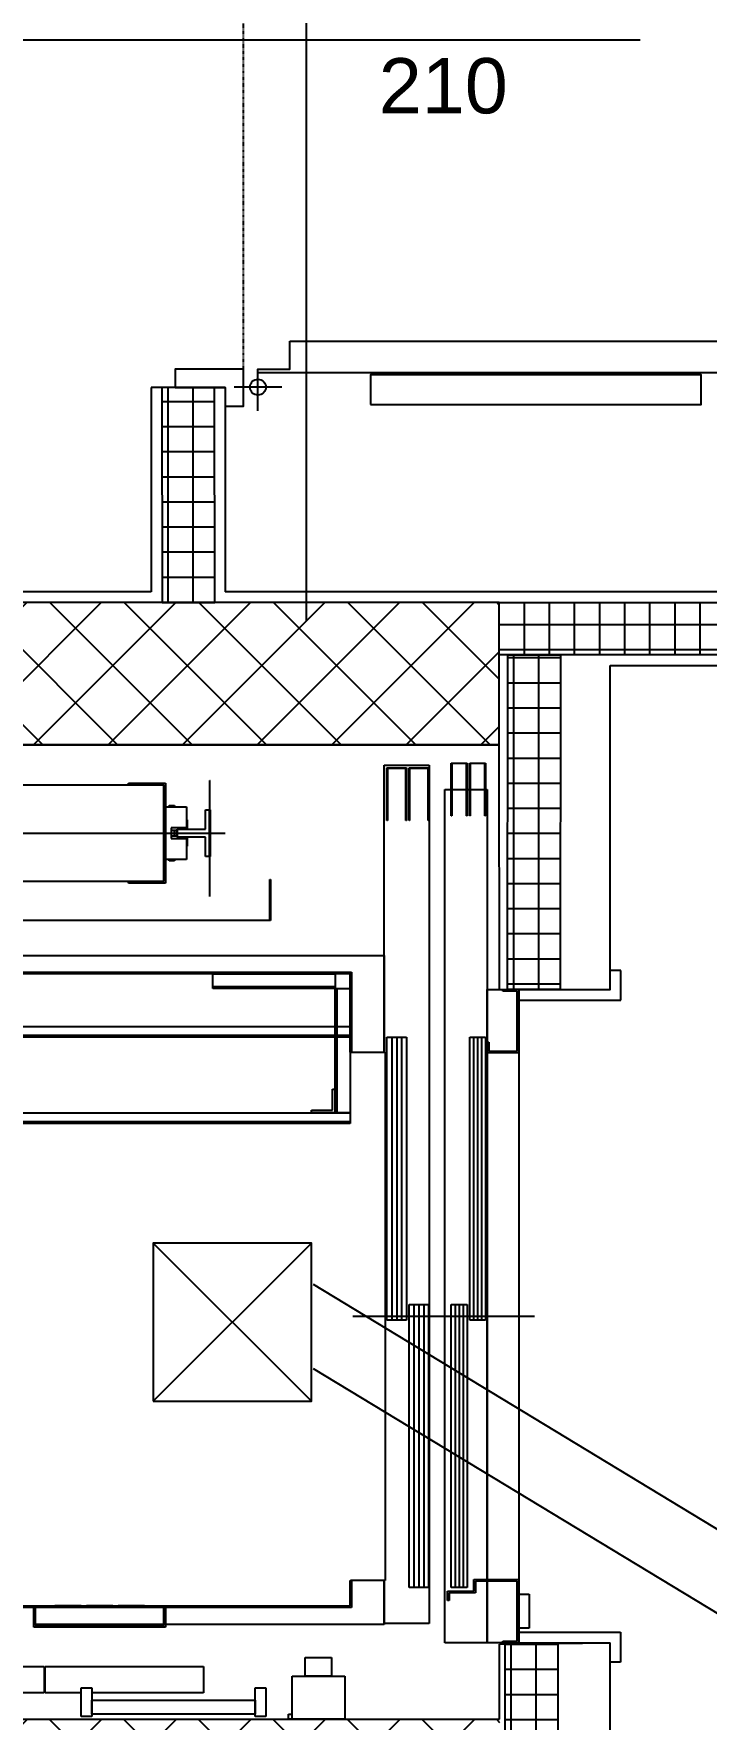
# Model space of a CAD drawing. Header units: millimetres. Extents: x -3782782348 to 131293, y -36553 to 57271.
# Drawn here: x 93241.2 to 93368.8, y 38637 to 38957 of the extents above; entities that cross this region are included whole.
import ezdxf

# ---------------------------------------------------------------- set-up
doc = ezdxf.new("R2010")
doc.units = ezdxf.units.MM
doc.header["$LTSCALE"] = 0.01
doc.linetypes.add('CONTINOUS', pattern=[0])
doc.linetypes.add('HIDDEN2', pattern=[4.7625, 3.175, -1.5875])
for name, color, linetype in [('X_Ascensori', 8, 'Continuous'), ('X_MURI', 8, 'Continuous'), ('X_quote serramenti interni', 251, 'CONTINOUS')]:
    doc.layers.add(name, color=color, linetype=linetype)
doc.styles.add('nomi', font='arial.ttf')
pattern_1 = [(45, (139069.621, 4436.309), (-7.0710678, 7.0710678), []), (135, (139069.621, 4436.309), (-7.0710678, -7.0710678), [])]

# ---------------------------------------------------------------- blocks, each defined once
blk = doc.blocks.new('porta 120 metallica')
blk.add_line((66, 71.65), (66, -78.72))
at = {"linetype": 'ByBlock'}
for p, q in [((0.09, -10.75), (0.09, -1.73)), ((-4.42, -6.24), (3.42, -6.24))]:
    blk.add_line(p, q, dxfattribs=at)
at = {"color": 5, "linetype": 'HIDDEN2'}
blk.add_line((3.5, -3.53), (123.5, -3.53), dxfattribs=at)
at = {"linetype": 'ByBlock'}
for points in [[(-3.5, 0), (-3.5, -3.53), (3.5, -3.53), (3.5, 9.47), (0, 9.47), (0, 0)], [(123.5, -3.53), (123.5, 9.47), (127, 9.47), (127, 0), (130.5, 0), (130.5, -3.53)], [(8.79, -12.27), (8.79, -131.24), (3.49, -131.24), (3.49, -131.24), (2.79, -131.24), (2.79, -6.24), (3.49, -6.24), (3.49, -12.27)]]:
    blk.add_lwpolyline(points, close=True, dxfattribs=at)
for points in [[(2.8, -121.42), (-3.26, -121.42), (-3.26, -105.12), (2.79, -105.12)], [(8.79, -121.42), (14.85, -121.42), (14.85, -105.12), (8.79, -105.12)]]:
    blk.add_lwpolyline(points, dxfattribs=at)
blk.add_circle((0.09, -6.24), 1.51, dxfattribs=at)
at = {"color": 5, "linetype": 'HIDDEN2'}
blk.add_arc((0.02, -7.99), 123.56, 274.0732, 2.0664, dxfattribs=at)
blk = doc.blocks.new('A$C63B8221F')
at = {"layer": 'X_Ascensori'}
for p, q in [((42597.5, 21765.33, 0), (42597.5, 21775.33, 0)), ((42597.5, 21775.33, 0), (42600.5, 21775.33, 0)), ((42597.6, 21775.23, 0), (42597.6, 21765.33, 0)), ((42600.4, 21775.23, 0), (42597.6, 21775.23, 0)), ((42600.4, 21765.33, 0), (42600.4, 21775.23, 0)), ((42600.5, 21775.33, 0), (42600.5, 21765.33, 0)), ((42601, 21765.33, 0), (42601, 21775.33, 0)), ((42601, 21775.33, 0), (42604, 21775.33, 0)), ((42601.1, 21775.23, 0), (42601.1, 21765.33, 0)), ((42603.9, 21775.23, 0), (42601.1, 21775.23, 0)), ((42603.9, 21765.33, 0), (42603.9, 21775.23, 0)), ((42604, 21775.33, 0), (42604, 21765.33, 0)), ((42551.7, 21766.48, 0), (42551.7, 21772.03, 0)), ((42551.7, 21772.03, 0), (42551.75, 21772.03, 0)), ((42584.8, 21720.48, 0), (42584.8, 21774.93, 0)), ((42584.8, 21774.93, 0), (42593.3, 21774.93, 0)), ((42585.3, 21764.43, 0), (42585.3, 21774.43, 0)), ((42585.3, 21774.43, 0), (42589, 21774.43, 0)), ((42585.4, 21774.33, 0), (42585.4, 21764.43, 0)), ((42588.9, 21774.33, 0), (42585.4, 21774.33, 0)), ((42588.9, 21764.43, 0), (42588.9, 21774.33, 0)), ((42589, 21774.43, 0), (42589, 21764.43, 0)), ((42589.5, 21764.43, 0), (42589.5, 21774.43, 0)), ((42589.5, 21774.43, 0), (42593.2, 21774.43, 0)), ((42589.6, 21774.33, 0), (42589.6, 21764.43, 0)), ((42593.1, 21774.33, 0), (42589.6, 21774.33, 0)), ((42593.1, 21764.43, 0), (42593.1, 21774.33, 0)), ((42593.2, 21774.43, 0), (42593.2, 21764.43, 0)), ((42593.3, 21774.93, 0), (42593.3, 21611.98, 0)), ((42498.9, 21771.23, 0), (42543, 21771.23, 0)), ((42536.3, 21771.53, 0), (42543.3, 21771.53, 0)), ((42536.3, 21771.23, 0), (42536.3, 21771.53, 0)), ((42543, 21771.23, 0), (42536.3, 21771.23, 0)), ((42543, 21752.83, 0), (42543, 21771.23, 0)), ((42543, 21771.23, 0), (42543, 21752.83, 0)), ((42543.3, 21771.53, 0), (42543.3, 21752.53, 0)), ((42596.3, 21608.33, 0), (42596.3, 21770.33, 0)), ((42596.3, 21770.33, 0), (42604.3, 21770.33, 0)), ((42604.3, 21770.33, 0), (42604.3, 21620.33, 0)), ((42543.35, 21767.03, 0), (42547.25, 21767.03, 0)), ((42543.35, 21757.03, 0), (42543.35, 21767.03, 0)), ((42544, 21767.28, 0), (42545, 21767.28, 0)), ((42544, 21767.03, 0), (42544, 21767.28, 0)), ((42545, 21767.28, 0), (42545, 21767.03, 0)), ((42547.25, 21767.03, 0), (42547.25, 21763.03, 0)), ((42550.91, 21762.82, 0), (42550.91, 21766.48, 0)), ((42550.91, 21766.48, 0), (42551.7, 21766.48, 0)), ((42551.65, 21757.58, 0), (42551.65, 21766.48, 0)), ((42551.65, 21766.48, 0), (42551.75, 21766.48, 0)), ((42551.7, 21766.48, 0), (42551.7, 21757.58, 0)), ((42551.75, 21766.48, 0), (42551.75, 21757.58, 0)), ((42547.25, 21763.03, 0), (42544.35, 21763.03, 0)), ((42544.35, 21763.03, 0), (42544.35, 21761.03, 0)), ((42545.5, 21762.53, 0), (42544.4, 21762.53, 0)), ((42544.4, 21762.53, 0), (42544.4, 21761.53, 0)), ((42545, 21761.53, 0), (42545, 21762.53, 0)), ((42545, 21762.53, 0), (42545, 21761.53, 0)), ((42545.5, 21761.24, 0), (42545.5, 21762.82, 0)), ((42545.5, 21762.82, 0), (42550.91, 21762.82, 0)), ((42545.5, 21762.53, 0), (42545.5, 21761.53, 0)), ((42546.4, 21763.03, 0), (42546.4, 21762.82, 0)), ((42547.4, 21762.83, 0), (42546.4, 21762.83, 0)), ((42547.25, 21764.53, 0), (42547.4, 21764.53, 0)), ((42547.4, 21764.53, 0), (42547.4, 21762.83, 0)), ((42585.4, 21764.43, 0), (42585.3, 21764.43, 0)), ((42589, 21764.43, 0), (42588.9, 21764.43, 0)), ((42589.6, 21764.43, 0), (42589.5, 21764.43, 0)), ((42593.2, 21764.43, 0), (42593.1, 21764.43, 0)), ((42597.6, 21765.33, 0), (42597.5, 21765.33, 0)), ((42600.5, 21765.33, 0), (42600.4, 21765.33, 0)), ((42601.1, 21765.33, 0), (42601, 21765.33, 0)), ((42604, 21765.33, 0), (42603.9, 21765.33, 0)), ((42392, 21762.03, 0), (42554.6, 21762.03, 0)), ((42544.35, 21761.03, 0), (42547.25, 21761.03, 0)), ((42544.4, 21761.53, 0), (42545.5, 21761.53, 0)), ((42550.91, 21761.24, 0), (42545.5, 21761.24, 0)), ((42546.4, 21761.24, 0), (42546.4, 21761.03, 0)), ((42546.4, 21761.23, 0), (42547.4, 21761.23, 0)), ((42547.25, 21761.03, 0), (42547.25, 21757.03, 0)), ((42547.4, 21759.53, 0), (42547.25, 21759.53, 0)), ((42547.4, 21761.23, 0), (42547.4, 21759.53, 0)), ((42550.91, 21757.58, 0), (42550.91, 21761.24, 0)), ((42547.25, 21757.03, 0), (42543.35, 21757.03, 0)), ((42544, 21756.78, 0), (42544, 21757.03, 0)), ((42545, 21756.78, 0), (42544, 21756.78, 0)), ((42545, 21757.03, 0), (42545, 21756.78, 0)), ((42551.7, 21757.58, 0), (42550.91, 21757.58, 0)), ((42551.75, 21757.58, 0), (42551.65, 21757.58, 0)), ((42551.7, 21750.03, 0), (42551.7, 21757.58, 0)), ((42543, 21752.83, 0), (42498.9, 21752.83, 0)), ((42536.3, 21752.83, 0), (42543, 21752.83, 0)), ((42536.3, 21752.53, 0), (42536.3, 21752.83, 0)), ((42563.1, 21745.53, 0), (42563.1, 21753.23, 0)), ((42563.1, 21753.23, 0), (42563.2, 21753.23, 0)), ((42563.2, 21753.23, 0), (42563.2, 21745.43, 0)), ((42543.3, 21752.53, 0), (42536.3, 21752.53, 0)), ((42477.75, 21745.53, 0), (42563.1, 21745.53, 0)), ((42563.2, 21745.43, 0), (42477.75, 21745.43, 0)), ((42486.3, 21738.83, 0), (42584.8, 21738.83, 0)), ((42584.8, 21738.83, 0), (42584.8, 21720.48, 0)), ((42486.3, 21735.63, 0), (42578.6, 21735.63, 0)), ((42578.6, 21735.33, 0), (42486.3, 21735.33, 0)), ((42552.3, 21732.83, 0), (42552.3, 21735.33, 0)), ((42552.3, 21735.33, 0), (42575.5, 21735.33, 0)), ((42575.5, 21735.33, 0), (42575.5, 21732.83, 0)), ((42578.3, 21720.48, 0), (42578.3, 21735.33, 0)), ((42578.3, 21735.33, 0), (42578.6, 21735.33, 0)), ((42578.6, 21735.63, 0), (42578.6, 21735.33, 0)), ((42578.6, 21735.33, 0), (42578.6, 21720.48, 0)), ((42627.66, 21732.32, 0), (42627.67, 21735.99, 0)), ((42629.67, 21735.99, 0), (42627.67, 21735.99, 0)), ((42629.66, 21730.32, 0), (42629.67, 21735.99, 0)), ((42552.3, 21732.53, 0), (42552.3, 21732.83, 0)), ((42552.3, 21732.83, 0), (42575.5, 21732.83, 0)), ((42575.5, 21732.83, 0), (42552.3, 21732.83, 0)), ((42575.5, 21732.53, 0), (42552.3, 21732.53, 0)), ((42575.5, 21732.83, 0), (42575.5, 21732.53, 0)), ((42575.5, 21708.93, 0), (42575.5, 21732.53, 0)), ((42575.5, 21732.53, 0), (42575.8, 21732.53, 0)), ((42575.8, 21732.53, 0), (42575.8, 21708.93, 0)), ((42575.8, 21708.93, 0), (42575.8, 21732.53, 0)), ((42575.8, 21732.53, 0), (42578.3, 21732.53, 0)), ((42578.3, 21732.53, 0), (42578.3, 21708.93, 0)), ((42604.3, 21732.33, 0), (42607.3, 21732.33, 0)), ((42604.3, 21722.33, 0), (42604.3, 21732.33, 0)), ((42607.3, 21732.03, 0), (42607.3, 21732.33, 0)), ((42607.3, 21732.33, 0), (42610.3, 21732.33, 0)), ((42610, 21732.03, 0), (42607.3, 21732.03, 0)), ((42610, 21720.63, 0), (42610, 21732.03, 0)), ((42610.3, 21732.33, 0), (42627.66, 21732.31, 0)), ((42610.3, 21732.33, 0), (42610.3, 21720.33, 0)), ((42610.3, 21730.33, 0), (42629.66, 21730.31, 0)), ((42348.3, 21725.33, 0), (42578.3, 21725.33, 0)), ((42348.3, 21725.33, 0), (42578.3, 21725.33, 0)), ((42578.3, 21725.33, 0), (42578.3, 21723.33, 0)), ((42578.3, 21725.33, 0), (42578.3, 21723.63, 0)), ((42578.3, 21723.63, 0), (42348.3, 21723.63, 0)), ((42578.3, 21723.33, 0), (42348.3, 21723.33, 0)), ((42575.5, 21723.33, 0), (42575.7, 21723.33, 0)), ((42575.5, 21709.33, 0), (42575.5, 21723.33, 0)), ((42575.7, 21723.33, 0), (42575.7, 21709.33, 0)), ((42585.3, 21669.58, 0), (42585.3, 21723.32, 0)), ((42585.3, 21723.32, 0), (42589, 21723.32, 0)), ((42586.23, 21723.33, 0), (42586.23, 21669.58, 0)), ((42587.15, 21723.33, 0), (42587.15, 21669.58, 0)), ((42588.08, 21723.33, 0), (42588.08, 21669.58, 0)), ((42589, 21723.32, 0), (42589, 21669.58, 0)), ((42601, 21669.58, 0), (42601, 21723.32, 0)), ((42601, 21723.32, 0), (42604, 21723.32, 0)), ((42601.75, 21723.33, 0), (42601.75, 21669.58, 0)), ((42602.5, 21723.33, 0), (42602.5, 21669.58, 0)), ((42603.25, 21723.33, 0), (42603.25, 21669.58, 0)), ((42604, 21723.32, 0), (42604, 21669.58, 0)), ((42604.3, 21720.33, 0), (42604.3, 21722.33, 0)), ((42604.3, 21722.33, 0), (42604.6, 21722.33, 0)), ((42604.6, 21722.33, 0), (42604.6, 21720.63, 0)), ((42604.6, 21720.63, 0), (42610, 21720.63, 0)), ((42578.6, 21720.48, 0), (42578.3, 21720.48, 0)), ((42578.45, 21720.48, 0), (42584.95, 21720.48, 0)), ((42584.95, 21720.48, 0), (42584.95, 21620.18, 0)), ((42610.3, 21720.33, 0), (42604.3, 21720.33, 0)), ((42604.3, 21620.33, 0), (42604.3, 21720.33, 0)), ((42610.3, 21720.33, 0), (42610.3, 21620.33, 0)), ((42575, 21709.43, 0), (42575, 21713.43, 0)), ((42575, 21713.43, 0), (42575.5, 21713.43, 0)), ((42575.5, 21713.43, 0), (42575.5, 21708.93, 0)), ((42348.3, 21708.93, 0), (42578.3, 21708.93, 0)), ((42348.3, 21708.93, 0), (42578.3, 21708.93, 0)), ((42571, 21708.93, 0), (42571, 21709.43, 0)), ((42571, 21709.43, 0), (42575, 21709.43, 0)), ((42575.5, 21708.93, 0), (42571, 21708.93, 0)), ((42575.7, 21709.33, 0), (42575.5, 21709.33, 0)), ((42575.8, 21708.93, 0), (42575.5, 21708.93, 0)), ((42578.3, 21708.93, 0), (42575.8, 21708.93, 0)), ((42578.3, 21708.93, 0), (42578.3, 21706.93, 0)), ((42578.3, 21708.93, 0), (42578.3, 21707.23, 0)), ((42578.3, 21707.23, 0), (42348.3, 21707.23, 0)), ((42578.3, 21706.93, 0), (42348.3, 21706.93, 0)), ((42578.8, 21670.33, 0), (42613.3, 21670.33, 0)), ((42589, 21669.58, 0), (42585.3, 21669.58, 0)), ((42589.5, 21618.83, 0), (42589.5, 21672.57, 0)), ((42589.5, 21672.57, 0), (42593.2, 21672.57, 0)), ((42590.43, 21672.58, 0), (42590.43, 21618.83, 0)), ((42591.35, 21672.58, 0), (42591.35, 21618.83, 0)), ((42592.28, 21672.58, 0), (42592.28, 21618.83, 0)), ((42593.2, 21672.57, 0), (42593.2, 21618.83, 0)), ((42597.5, 21618.83, 0), (42597.5, 21672.57, 0)), ((42597.5, 21672.57, 0), (42600.5, 21672.57, 0)), ((42598.25, 21672.58, 0), (42598.25, 21618.83, 0)), ((42599, 21672.58, 0), (42599, 21618.83, 0)), ((42599.75, 21672.58, 0), (42599.75, 21618.83, 0)), ((42600.5, 21672.57, 0), (42600.5, 21618.83, 0)), ((42604, 21669.58, 0), (42601, 21669.58, 0)), ((42578.3, 21615.33, 0), (42578.3, 21620.18, 0)), ((42578.3, 21620.18, 0), (42578.6, 21620.18, 0)), ((42584.95, 21620.18, 0), (42578.45, 21620.18, 0)), ((42578.6, 21620.18, 0), (42578.6, 21615.03, 0)), ((42584.8, 21611.98, 0), (42584.8, 21620.18, 0)), ((42584.8, 21620.18, 0), (42584.8, 21611.83, 0)), ((42593.2, 21618.83, 0), (42589.5, 21618.83, 0)), ((42600.5, 21618.83, 0), (42597.5, 21618.83, 0)), ((42601.8, 21620.33, 0), (42610.3, 21620.33, 0)), ((42601.8, 21618.13, 0), (42601.8, 21620.33, 0)), ((42610, 21620.03, 0), (42602.1, 21620.03, 0)), ((42602.1, 21620.03, 0), (42602.1, 21617.83, 0)), ((42604.3, 21620.03, 0), (42604.3, 21608.33, 0)), ((42604.3, 21608.33, 0), (42604.3, 21620.03, 0)), ((42610, 21608.63, 0), (42610, 21620.03, 0)), ((42610.3, 21620.33, 0), (42610.3, 21608.33, 0)), ((42486.3, 21615.33, 0), (42578.3, 21615.33, 0)), ((42578.6, 21615.03, 0), (42486.3, 21615.03, 0)), ((42518.3, 21613.33, 0), (42518.3, 21615.03, 0)), ((42518.6, 21615.03, 0), (42518.6, 21613.33, 0)), ((42522.3, 21615.33, 0), (42522.3, 21615.35, 0)), ((42522.3, 21615.35, 0), (42527.3, 21615.35, 0)), ((42527.3, 21615.33, 0), (42522.3, 21615.33, 0)), ((42527.3, 21615.35, 0), (42527.3, 21615.33, 0)), ((42528.3, 21615.33, 0), (42528.3, 21615.35, 0)), ((42528.3, 21615.35, 0), (42533.3, 21615.35, 0)), ((42533.3, 21615.33, 0), (42528.3, 21615.33, 0)), ((42533.3, 21615.35, 0), (42533.3, 21615.33, 0)), ((42534.3, 21615.33, 0), (42534.3, 21615.35, 0)), ((42534.3, 21615.35, 0), (42539.3, 21615.35, 0)), ((42539.3, 21615.33, 0), (42534.3, 21615.33, 0)), ((42539.3, 21615.35, 0), (42539.3, 21615.33, 0)), ((42543, 21613.33, 0), (42543, 21615.03, 0)), ((42543.3, 21615.03, 0), (42543.3, 21613.33, 0)), ((42596.8, 21616.33, 0), (42596.8, 21618.13, 0)), ((42596.8, 21618.13, 0), (42601.8, 21618.13, 0)), ((42597.1, 21616.33, 0), (42596.8, 21616.33, 0)), ((42597.1, 21617.83, 0), (42597.1, 21616.33, 0)), ((42602.1, 21617.83, 0), (42597.1, 21617.83, 0)), ((42610.3, 21611.08, 0), (42610.3, 21617.58, 0)), ((42610.3, 21617.58, 0), (42612.3, 21617.58, 0)), ((42612.3, 21617.58, 0), (42612.3, 21611.08, 0)), ((42518.3, 21613.33, 0), (42518.6, 21613.33, 0)), ((42518.3, 21611.33, 0), (42518.3, 21613.33, 0)), ((42518.6, 21613.33, 0), (42518.3, 21613.33, 0)), ((42518.6, 21613.33, 0), (42518.6, 21611.63, 0)), ((42543, 21611.83, 0), (42518.6, 21611.83, 0)), ((42543, 21613.33, 0), (42543.3, 21613.33, 0)), ((42543, 21611.63, 0), (42543, 21613.33, 0)), ((42543.3, 21613.33, 0), (42543, 21613.33, 0)), ((42543.3, 21613.33, 0), (42543.3, 21611.33, 0)), ((42584.8, 21611.83, 0), (42543.3, 21611.83, 0)), ((42593.3, 21611.98, 0), (42584.8, 21611.98, 0)), ((42543.3, 21611.33, 0), (42518.3, 21611.33, 0)), ((42518.6, 21611.63, 0), (42543, 21611.63, 0)), ((42607.3, 21608.33, 0), (42607.3, 21608.63, 0)), ((42607.3, 21608.63, 0), (42610, 21608.63, 0)), ((42612.3, 21611.08, 0), (42610.3, 21611.08, 0)), ((42610.3, 21610.33, 0), (42629.61, 21610.34, 0)), ((42629.61, 21610.34, 0), (42629.61, 21604.67, 0)), ((42569.8, 21602.01, 0), (42569.8, 21605.51, 0)), ((42569.8, 21605.51, 0), (42569.99, 21605.51, 0)), ((42569.99, 21605.51, 0), (42570.54, 21605.51, 0)), ((42570.54, 21605.51, 0), (42571.35, 21605.51, 0)), ((42571.35, 21605.51, 0), (42572.3, 21605.51, 0)), ((42572.3, 21605.51, 0), (42573.26, 21605.51, 0)), ((42573.26, 21605.51, 0), (42574.07, 21605.51, 0)), ((42574.07, 21605.51, 0), (42574.61, 21605.51, 0)), ((42574.61, 21605.51, 0), (42574.8, 21605.51, 0)), ((42574.8, 21605.51, 0), (42574.8, 21602.01, 0)), ((42604.3, 21608.33, 0), (42596.3, 21608.33, 0)), ((42607.3, 21608.33, 0), (42604.3, 21608.33, 0)), ((42610.3, 21608.33, 0), (42607.3, 21608.33, 0)), ((42610.3, 21608.33, 0), (42627.61, 21608.34, 0)), ((42627.61, 21608.34, 0), (42627.61, 21604.67, 0)), ((42487.3, 21603.81, 0), (42520.3, 21603.81, 0)), ((42520.3, 21603.81, 0), (42520.3, 21598.81, 0)), ((42520.5, 21598.81, 0), (42520.5, 21603.81, 0)), ((42520.5, 21603.81, 0), (42550.5, 21603.81, 0)), ((42550.5, 21603.81, 0), (42550.5, 21598.81, 0)), ((42629.61, 21604.67, 0), (42627.61, 21604.67, 0)), ((42527.3, 21594.31, 0), (42527.3, 21599.81, 0)), ((42527.3, 21599.81, 0), (42529.3, 21599.81, 0)), ((42529.3, 21599.81, 0), (42529.3, 21594.31, 0)), ((42560.3, 21594.31, 0), (42560.3, 21599.81, 0)), ((42560.3, 21599.81, 0), (42562.3, 21599.81, 0)), ((42562.3, 21599.81, 0), (42562.3, 21594.31, 0)), ((42567.3, 21593.81, 0), (42567.3, 21602.01, 0)), ((42567.3, 21602.01, 0), (42577.3, 21602.01, 0)), ((42569.99, 21602.01, 0), (42569.8, 21602.01, 0)), ((42570.54, 21602.01, 0), (42569.99, 21602.01, 0)), ((42571.35, 21602.01, 0), (42570.54, 21602.01, 0)), ((42572.3, 21602.01, 0), (42571.35, 21602.01, 0)), ((42573.26, 21602.01, 0), (42572.3, 21602.01, 0)), ((42574.07, 21602.01, 0), (42573.26, 21602.01, 0)), ((42574.61, 21602.01, 0), (42574.07, 21602.01, 0)), ((42574.8, 21602.01, 0), (42574.61, 21602.01, 0)), ((42577.3, 21602.01, 0), (42577.3, 21593.81, 0)), ((42520.3, 21598.81, 0), (42487.3, 21598.81, 0)), ((42527.3, 21598.81, 0), (42520.5, 21598.81, 0)), ((42550.5, 21598.81, 0), (42529.3, 21598.81, 0)), ((42529.3, 21594.81, 0), (42529.3, 21597.41, 0)), ((42529.3, 21597.41, 0), (42560.3, 21597.41, 0)), ((42560.3, 21597.41, 0), (42560.3, 21594.81, 0)), ((42529.3, 21594.31, 0), (42527.3, 21594.31, 0)), ((42560.3, 21594.81, 0), (42529.3, 21594.81, 0)), ((42562.3, 21594.31, 0), (42560.3, 21594.31, 0)), ((42566.6, 21593.81, 0), (42566.6, 21594.81, 0)), ((42566.6, 21594.81, 0), (42567.3, 21594.81, 0)), ((42567.3, 21593.81, 0), (42566.6, 21593.81, 0)), ((42577.3, 21593.81, 0), (42567.3, 21593.81, 0))]:
    blk.add_line(p, q, dxfattribs=at)

msp = doc.modelspace()

# ---------------------------------------------------------------- hatches: boundary and pattern name
at = {"layer": 'X_MURI', "ltscale": 4}
h = msp.add_hatch(dxfattribs=at)
h.set_pattern_fill('_USER', color=256, scale=10, angle=45, style=0, double=1, pattern_type=0)
h.set_pattern_definition(pattern_1)
h.paths.add_polyline_path([(90296.57, 39311.02), (90341.57, 39311.02), (90341.57, 39261.02), (90296.57, 39261.02)])
h.paths.add_polyline_path([(90296.57, 38915.02), (90341.57, 38915.02), (90341.57, 38865.02), (90296.57, 38865.02)])
h.paths.add_polyline_path([(90713.32, 38880.9), (90713.32, 38853.9), (90833.32, 38853.9), (90833.32, 38880.9)])
h.paths.add_polyline_path([(91296.57, 38837.04), (91323.57, 38837.04), (91323.57, 38606.35), (91296.57, 38606.35)])
h.paths.add_polyline_path([(91688.08, 38837.04), (91715.08, 38837.04), (91715.08, 38717.04), (91688.08, 38717.04)])
h.paths.add_polyline_path([(92397.55, 38409.02), (92377.55, 38409.02), (92377.55, 38849.02), (92397.55, 38849.02)])
h.paths.add_polyline_path([(93052.48, 38637.02), (93329.54, 38637.02), (93329.54, 38621.04), (93052.48, 38621.04)])
h.paths.add_polyline_path([(93052.48, 38822.02), (93329.48, 38822.02), (93329.48, 38849.02), (93025.48, 38849.02), (93025.48, 38409.02), (93329.48, 38409.02), (93329.48, 38436.02), (93052.48, 38436.02)])
h = msp.add_hatch(dxfattribs=at)
h.set_pattern_fill('NET', color=256, scale=1.5, angle=90, style=0)
h.set_pattern_definition([(270, (123513.3157, 34477.1224), (-4.7625, -3e-16), []), (180, (123513.3157, 34477.1224), (-6e-16, 4.7625), [])])
h.paths.add_polyline_path([(93265.53, 38849.02), (93275.53, 38849.02), (93275.48, 38889.82), (93265.48, 38889.82)])
h = msp.add_hatch(dxfattribs=at)
h.set_pattern_fill('_USER', color=256, scale=10, angle=45, style=0, double=1, pattern_type=0)
h.set_pattern_definition(pattern_1)
h.paths.add_polyline_path([(93329.48, 38849.02), (93025.48, 38849.02), (93025.48, 38409.02), (93329.48, 38409.02), (93329.48, 38436.02), (93052.48, 38436.02), (93052.48, 38822.02), (93329.48, 38822.02)])
h = msp.add_hatch(dxfattribs=at)
h.set_pattern_fill('NET', color=256, scale=1.5, style=0)
h.set_pattern_definition([(0, (97063.281, 8602.9595), (0, 4.7625), []), (90, (97063.281, 8602.9595), (-4.7625, 3e-16), [])])
edge = h.paths.add_edge_path()
edge.add_line((93329.48, 38849.02), (93436.48, 38849.05))
edge.add_line((93436.48, 38849.05), (93436.48, 38839.07))
edge.add_line((93436.48, 38839.07), (93329.48, 38839.07))
edge.add_line((93329.48, 38839.07), (93329.48, 38849.02))
edge.add_line((93329.48, 38849.02), (93436.48, 38849.05))
h = msp.add_hatch(dxfattribs=at)
h.set_pattern_fill('NET', color=256, scale=1.5, angle=90, style=0)
h.set_pattern_definition([(90, (123578.882, 43181.9537), (-4.7625, 3e-16), []), (180, (123578.882, 43181.9537), (-6e-16, -4.7625), [])])
h.paths.add_polyline_path([(93331.1, 38839.07), (93341.1, 38839.07), (93341.05, 38775.54), (93331.05, 38775.54)])
h = msp.add_hatch(dxfattribs=at)
h.set_pattern_fill('NET', color=256, scale=1.5, angle=90, style=0)
h.set_pattern_definition([(90, (123578.382, 43013.722), (-4.7625, 3e-16), []), (180, (123578.382, 43013.722), (-6e-16, -4.7625), [])])
h.paths.add_polyline_path([(93330.6, 38651.55), (93340.6, 38651.55), (93340.54, 38606.52), (93330.54, 38606.52)])

# ---------------------------------------------------------------- linework, layer by layer
for p, q in [((93292.9, 38845.5, 0), (93293, 39657.02)), ((93263.47, 38889.82, 0), (93263.47, 38851.04, 0)), ((93277.47, 38889.82, 0), (93263.47, 38889.82, 0)), ((93277.47, 38889.82, 0), (93277.47, 38851.04, 0)), ((93263.47, 38851.04, 0), (92423.28, 38851.04, 0)), ((93436.48, 38851.04, 0), (93277.47, 38851.04, 0)), ((93350.54, 38837.04, 0), (93436.48, 38837.04, 0)), ((93350.54, 38837.04, 0), (93436.48, 38837.04, 0)), ((93350.54, 38775.54, 0), (93350.54, 38837.04, 0)), ((93329.52, 38775.54, 0), (93329.48, 38822.02, 0)), ((93329.52, 38775.54, 0), (93329.48, 38822.02, 0)), ((93307.68, 38763.69, 0), (93307.68, 38818.14, 0)), ((93307.68, 38818.14, 0), (93316.18, 38818.14, 0)), ((93308.18, 38807.64, 0), (93308.18, 38817.64, 0)), ((93308.18, 38817.64, 0), (93311.88, 38817.64, 0)), ((93308.28, 38817.54, 0), (93308.28, 38807.64, 0)), ((93311.78, 38817.54, 0), (93308.28, 38817.54, 0)), ((93311.78, 38807.64, 0), (93311.78, 38817.54, 0)), ((93311.88, 38817.64, 0), (93311.88, 38807.64, 0)), ((93312.38, 38807.64, 0), (93312.38, 38817.64, 0)), ((93312.38, 38817.64, 0), (93316.08, 38817.64, 0)), ((93312.48, 38817.54, 0), (93312.48, 38807.64, 0)), ((93315.98, 38817.54, 0), (93312.48, 38817.54, 0)), ((93315.98, 38807.64, 0), (93315.98, 38817.54, 0)), ((93316.08, 38817.64, 0), (93316.08, 38807.64, 0)), ((93316.18, 38818.14, 0), (93316.18, 38655.19, 0)), ((93320.38, 38808.54, 0), (93320.38, 38818.54, 0)), ((93320.38, 38818.54, 0), (93323.38, 38818.54, 0)), ((93320.48, 38818.44, 0), (93320.48, 38808.54, 0)), ((93323.28, 38818.44, 0), (93320.48, 38818.44, 0)), ((93323.28, 38808.54, 0), (93323.28, 38818.44, 0)), ((93323.38, 38818.54, 0), (93323.38, 38808.54, 0)), ((93323.88, 38808.54, 0), (93323.88, 38818.54, 0)), ((93323.88, 38818.54, 0), (93326.88, 38818.54, 0)), ((93323.98, 38818.44, 0), (93323.98, 38808.54, 0)), ((93326.78, 38818.44, 0), (93323.98, 38818.44, 0)), ((93326.78, 38808.54, 0), (93326.78, 38818.44, 0)), ((93326.88, 38818.54, 0), (93326.88, 38808.54, 0)), ((93221.78, 38814.44, 0), (93265.88, 38814.44, 0)), ((93259.18, 38814.74, 0), (93266.18, 38814.74, 0)), ((93259.18, 38814.44, 0), (93259.18, 38814.74, 0)), ((93265.88, 38814.44, 0), (93259.18, 38814.44, 0)), ((93265.88, 38796.04, 0), (93265.88, 38814.44, 0)), ((93265.88, 38814.44, 0), (93265.88, 38796.04, 0)), ((93266.18, 38814.74, 0), (93266.18, 38795.74, 0)), ((93274.58, 38809.69, 0), (93274.58, 38815.24, 0)), ((93274.58, 38815.24, 0), (93274.63, 38815.24, 0)), ((93319.18, 38651.54, 0), (93319.18, 38813.54, 0)), ((93319.18, 38813.54, 0), (93327.18, 38813.54, 0)), ((93327.18, 38813.54, 0), (93327.18, 38663.54, 0)), ((93266.23, 38810.24, 0), (93270.13, 38810.24, 0)), ((93266.23, 38800.24, 0), (93266.23, 38810.24, 0)), ((93266.88, 38810.49, 0), (93267.88, 38810.49, 0)), ((93266.88, 38810.24, 0), (93266.88, 38810.49, 0)), ((93267.88, 38810.49, 0), (93267.88, 38810.24, 0)), ((93270.13, 38810.24, 0), (93270.13, 38806.24, 0)), ((93273.79, 38806.03, 0), (93273.79, 38809.69, 0)), ((93273.79, 38809.69, 0), (93274.58, 38809.69, 0)), ((93274.53, 38800.79, 0), (93274.53, 38809.69, 0)), ((93274.53, 38809.69, 0), (93274.63, 38809.69, 0)), ((93274.58, 38809.69, 0), (93274.58, 38800.79, 0)), ((93274.63, 38809.69, 0), (93274.63, 38800.79, 0)), ((93320.48, 38808.54, 0), (93320.38, 38808.54, 0)), ((93323.38, 38808.54, 0), (93323.28, 38808.54, 0)), ((93323.98, 38808.54, 0), (93323.88, 38808.54, 0)), ((93326.88, 38808.54, 0), (93326.78, 38808.54, 0)), ((93114.88, 38805.24, 0), (93277.48, 38805.24, 0)), ((93270.13, 38806.24, 0), (93267.23, 38806.24, 0)), ((93267.23, 38806.24, 0), (93267.23, 38804.24, 0)), ((93268.38, 38805.74, 0), (93267.28, 38805.74, 0)), ((93267.28, 38805.74, 0), (93267.28, 38804.74, 0)), ((93267.28, 38804.74, 0), (93268.38, 38804.74, 0)), ((93267.88, 38804.74, 0), (93267.88, 38805.74, 0)), ((93267.88, 38805.74, 0), (93267.88, 38804.74, 0)), ((93268.38, 38804.45, 0), (93268.38, 38806.03, 0)), ((93268.38, 38806.03, 0), (93273.79, 38806.03, 0)), ((93268.38, 38805.74, 0), (93268.38, 38804.74, 0)), ((93269.28, 38806.24, 0), (93269.28, 38806.03, 0)), ((93270.28, 38806.04, 0), (93269.28, 38806.04, 0)), ((93270.13, 38807.74, 0), (93270.28, 38807.74, 0)), ((93270.28, 38807.74, 0), (93270.28, 38806.04, 0)), ((93308.28, 38807.64, 0), (93308.18, 38807.64, 0)), ((93311.88, 38807.64, 0), (93311.78, 38807.64, 0)), ((93312.48, 38807.64, 0), (93312.38, 38807.64, 0)), ((93316.08, 38807.64, 0), (93315.98, 38807.64, 0)), ((93267.23, 38804.24, 0), (93270.13, 38804.24, 0)), ((93273.79, 38804.45, 0), (93268.38, 38804.45, 0)), ((93269.28, 38804.45, 0), (93269.28, 38804.24, 0)), ((93269.28, 38804.44, 0), (93270.28, 38804.44, 0)), ((93270.13, 38804.24, 0), (93270.13, 38800.24, 0)), ((93270.28, 38802.74, 0), (93270.13, 38802.74, 0)), ((93270.28, 38804.44, 0), (93270.28, 38802.74, 0)), ((93273.79, 38800.79, 0), (93273.79, 38804.45, 0)), ((93270.13, 38800.24, 0), (93266.23, 38800.24, 0)), ((93266.88, 38799.99, 0), (93266.88, 38800.24, 0)), ((93267.88, 38799.99, 0), (93266.88, 38799.99, 0)), ((93267.88, 38800.24, 0), (93267.88, 38799.99, 0)), ((93274.58, 38800.79, 0), (93273.79, 38800.79, 0)), ((93274.63, 38800.79, 0), (93274.53, 38800.79, 0)), ((93274.58, 38793.24, 0), (93274.58, 38800.79, 0)), ((93265.88, 38796.04, 0), (93221.78, 38796.04, 0)), ((93259.18, 38796.04, 0), (93265.88, 38796.04, 0)), ((93259.18, 38795.74, 0), (93259.18, 38796.04, 0)), ((93266.18, 38795.74, 0), (93259.18, 38795.74, 0)), ((93285.98, 38788.74, 0), (93285.98, 38796.44, 0)), ((93285.98, 38796.44, 0), (93286.08, 38796.44, 0)), ((93286.08, 38796.44, 0), (93286.08, 38788.64, 0)), ((93200.63, 38788.74, 0), (93285.98, 38788.74, 0)), ((93286.08, 38788.64, 0), (93200.63, 38788.64, 0)), ((93209.18, 38782.04, 0), (93307.68, 38782.04, 0)), ((93307.68, 38782.04, 0), (93307.68, 38763.69, 0)), ((93350.54, 38775.53, 0), (93350.55, 38779.2, 0)), ((93352.55, 38779.2, 0), (93350.55, 38779.2, 0)), ((93352.54, 38773.53, 0), (93352.55, 38779.2, 0)), ((93209.18, 38778.84, 0), (93301.48, 38778.84, 0)), ((93301.48, 38778.54, 0), (93209.18, 38778.54, 0)), ((93275.18, 38776.04, 0), (93275.18, 38778.54, 0)), ((93275.18, 38778.54, 0), (93298.38, 38778.54, 0)), ((93275.18, 38775.74, 0), (93275.18, 38776.04, 0)), ((93275.18, 38776.04, 0), (93298.38, 38776.04, 0)), ((93298.38, 38776.04, 0), (93275.18, 38776.04, 0)), ((93298.38, 38778.54, 0), (93298.38, 38776.04, 0)), ((93298.38, 38776.04, 0), (93298.38, 38775.74, 0)), ((93301.18, 38763.69, 0), (93301.18, 38778.54, 0)), ((93301.18, 38778.54, 0), (93301.48, 38778.54, 0)), ((93301.48, 38778.84, 0), (93301.48, 38778.54, 0)), ((93301.48, 38778.54, 0), (93301.48, 38763.69, 0)), ((93298.38, 38775.74, 0), (93275.18, 38775.74, 0)), ((93298.38, 38752.14, 0), (93298.38, 38775.74, 0)), ((93298.38, 38775.74, 0), (93298.68, 38775.74, 0)), ((93298.68, 38775.74, 0), (93298.68, 38752.14, 0)), ((93298.68, 38752.14, 0), (93298.68, 38775.74, 0)), ((93298.68, 38775.74, 0), (93301.18, 38775.74, 0)), ((93301.18, 38775.74, 0), (93301.18, 38752.14, 0)), ((93327.18, 38775.54, 0), (93330.18, 38775.54, 0)), ((93327.18, 38765.54, 0), (93327.18, 38775.54, 0)), ((93329.52, 38775.54, 0), (93350.54, 38775.54, 0)), ((93330.18, 38775.24, 0), (93330.18, 38775.54, 0)), ((93330.18, 38775.54, 0), (93333.18, 38775.54, 0)), ((93332.88, 38775.24, 0), (93330.18, 38775.24, 0)), ((93332.88, 38763.84, 0), (93332.88, 38775.24, 0)), ((93333.18, 38775.54, 0), (93350.54, 38775.52, 0)), ((93333.18, 38775.54, 0), (93333.18, 38763.54, 0)), ((93333.18, 38773.54, 0), (93352.54, 38773.52, 0)), ((93071.18, 38768.54, 0), (93301.18, 38768.54, 0)), ((93071.18, 38768.54, 0), (93301.18, 38768.54, 0)), ((93301.18, 38766.84, 0), (93071.18, 38766.84, 0)), ((93301.18, 38766.54, 0), (93071.18, 38766.54, 0)), ((93298.38, 38766.54, 0), (93298.58, 38766.54, 0)), ((93298.38, 38752.54, 0), (93298.38, 38766.54, 0)), ((93298.58, 38766.54, 0), (93298.58, 38752.54, 0)), ((93301.18, 38768.54, 0), (93301.18, 38766.54, 0)), ((93301.18, 38768.54, 0), (93301.18, 38766.84, 0)), ((93308.18, 38712.79, 0), (93308.18, 38766.53, 0)), ((93308.18, 38766.53, 0), (93311.88, 38766.53, 0)), ((93309.11, 38766.54, 0), (93309.11, 38712.79, 0)), ((93310.03, 38766.54, 0), (93310.03, 38712.79, 0)), ((93310.96, 38766.54, 0), (93310.96, 38712.79, 0)), ((93311.88, 38766.53, 0), (93311.88, 38712.79, 0)), ((93323.88, 38712.79, 0), (93323.88, 38766.53, 0)), ((93323.88, 38766.53, 0), (93326.88, 38766.53, 0)), ((93324.63, 38766.54, 0), (93324.63, 38712.79, 0)), ((93325.38, 38766.54, 0), (93325.38, 38712.79, 0)), ((93326.13, 38766.54, 0), (93326.13, 38712.79, 0)), ((93326.88, 38766.53, 0), (93326.88, 38712.79, 0)), ((93301.48, 38763.69, 0), (93301.18, 38763.69, 0)), ((93301.33, 38763.69, 0), (93307.83, 38763.69, 0)), ((93307.83, 38763.69, 0), (93307.83, 38663.39, 0)), ((93327.18, 38763.54, 0), (93327.18, 38765.54, 0)), ((93327.18, 38765.54, 0), (93327.48, 38765.54, 0)), ((93333.18, 38763.54, 0), (93327.18, 38763.54, 0)), ((93327.18, 38663.54, 0), (93327.18, 38763.54, 0)), ((93327.48, 38765.54, 0), (93327.48, 38763.84, 0)), ((93327.48, 38763.84, 0), (93332.88, 38763.84, 0)), ((93333.18, 38763.54, 0), (93333.18, 38663.54, 0)), ((93071.18, 38752.14, 0), (93301.18, 38752.14, 0)), ((93071.18, 38752.14, 0), (93301.18, 38752.14, 0)), ((93301.18, 38750.44, 0), (93071.18, 38750.44, 0)), ((93301.18, 38750.14, 0), (93071.18, 38750.14, 0)), ((93293.86, 38727.41), (93263.86, 38697.41)), ((93263.86, 38727.41), (93293.86, 38697.41)), ((93294.16, 38719.63), (93398.39, 38656.4)), ((93312.38, 38662.04, 0), (93312.38, 38715.78, 0)), ((93312.38, 38715.78, 0), (93316.08, 38715.78, 0)), ((93313.31, 38715.79, 0), (93313.31, 38662.04, 0)), ((93314.23, 38715.79, 0), (93314.23, 38662.04, 0)), ((93315.16, 38715.79, 0), (93315.16, 38662.04, 0)), ((93316.08, 38715.78, 0), (93316.08, 38662.04, 0)), ((93320.38, 38662.04, 0), (93320.38, 38715.78, 0)), ((93320.38, 38715.78, 0), (93323.38, 38715.78, 0)), ((93321.13, 38715.79, 0), (93321.13, 38662.04, 0)), ((93321.88, 38715.79, 0), (93321.88, 38662.04, 0)), ((93322.63, 38715.79, 0), (93322.63, 38662.04, 0)), ((93323.38, 38715.78, 0), (93323.38, 38662.04, 0)), ((93301.68, 38713.54, 0), (93336.18, 38713.54, 0)), ((93311.88, 38712.79, 0), (93308.18, 38712.79, 0)), ((93326.88, 38712.79, 0), (93323.88, 38712.79, 0)), ((93294.16, 38703.63), (93382.39, 38650.11)), ((93301.18, 38658.54, 0), (93301.18, 38663.39, 0)), ((93307.83, 38663.39, 0), (93301.33, 38663.39, 0)), ((93301.48, 38663.39, 0), (93301.48, 38658.24, 0)), ((93307.68, 38655.19, 0), (93307.68, 38663.39, 0)), ((93307.68, 38663.39, 0), (93307.68, 38655.04, 0)), ((93316.08, 38662.04, 0), (93312.38, 38662.04, 0)), ((93319.68, 38659.54, 0), (93319.68, 38661.34, 0)), ((93319.68, 38661.34, 0), (93324.68, 38661.34, 0)), ((93319.98, 38661.04, 0), (93319.98, 38659.54, 0)), ((93324.98, 38661.04, 0), (93319.98, 38661.04, 0)), ((93323.38, 38662.04, 0), (93320.38, 38662.04, 0)), ((93324.68, 38663.54, 0), (93333.18, 38663.54, 0)), ((93324.68, 38661.34, 0), (93324.68, 38663.54, 0)), ((93332.88, 38663.24, 0), (93324.98, 38663.24, 0)), ((93324.98, 38663.24, 0), (93324.98, 38661.04, 0)), ((93327.18, 38663.24, 0), (93327.18, 38651.54, 0)), ((93327.18, 38651.54, 0), (93327.18, 38663.24, 0)), ((93332.88, 38651.84, 0), (93332.88, 38663.24, 0)), ((93333.18, 38663.54, 0), (93333.18, 38651.54, 0)), ((93333.18, 38654.29, 0), (93333.18, 38660.79, 0)), ((93333.18, 38660.79, 0), (93335.18, 38660.79, 0)), ((93335.18, 38660.79, 0), (93335.18, 38654.29, 0)), ((93209.18, 38658.54, 0), (93301.18, 38658.54, 0)), ((93301.48, 38658.24, 0), (93209.18, 38658.24, 0)), ((93241.18, 38656.54, 0), (93241.18, 38658.24, 0)), ((93241.48, 38658.24, 0), (93241.48, 38656.54, 0)), ((93245.18, 38658.54, 0), (93245.18, 38658.56, 0)), ((93245.18, 38658.56, 0), (93250.18, 38658.56, 0)), ((93250.18, 38658.54, 0), (93245.18, 38658.54, 0)), ((93250.18, 38658.56, 0), (93250.18, 38658.54, 0)), ((93251.18, 38658.54, 0), (93251.18, 38658.56, 0)), ((93251.18, 38658.56, 0), (93256.18, 38658.56, 0)), ((93256.18, 38658.54, 0), (93251.18, 38658.54, 0)), ((93256.18, 38658.56, 0), (93256.18, 38658.54, 0)), ((93257.18, 38658.54, 0), (93257.18, 38658.56, 0)), ((93257.18, 38658.56, 0), (93262.18, 38658.56, 0)), ((93262.18, 38658.54, 0), (93257.18, 38658.54, 0)), ((93262.18, 38658.56, 0), (93262.18, 38658.54, 0)), ((93265.88, 38656.54, 0), (93265.88, 38658.24, 0)), ((93266.18, 38658.24, 0), (93266.18, 38656.54, 0)), ((93319.98, 38659.54, 0), (93319.68, 38659.54, 0)), ((93241.18, 38656.54, 0), (93241.48, 38656.54, 0)), ((93241.18, 38654.54, 0), (93241.18, 38656.54, 0)), ((93241.48, 38656.54, 0), (93241.18, 38656.54, 0)), ((93266.18, 38654.54, 0), (93241.18, 38654.54, 0)), ((93241.48, 38656.54, 0), (93241.48, 38654.84, 0)), ((93265.88, 38655.04, 0), (93241.48, 38655.04, 0)), ((93241.48, 38654.84, 0), (93265.88, 38654.84, 0)), ((93265.88, 38656.54, 0), (93266.18, 38656.54, 0)), ((93265.88, 38654.84, 0), (93265.88, 38656.54, 0)), ((93266.18, 38656.54, 0), (93265.88, 38656.54, 0)), ((93266.18, 38656.54, 0), (93266.18, 38654.54, 0)), ((93307.68, 38655.04, 0), (93266.18, 38655.04, 0)), ((93316.18, 38655.19, 0), (93307.68, 38655.19, 0)), ((93335.18, 38654.29, 0), (93333.18, 38654.29, 0)), ((93327.18, 38651.54, 0), (93319.18, 38651.54, 0)), ((93330.18, 38651.54, 0), (93327.18, 38651.54, 0)), ((93329.54, 38651.27, 0), (93350.54, 38651.55, 0)), ((93329.54, 38637.02, 0), (93329.54, 38651.27, 0)), ((93330.18, 38651.54, 0), (93330.18, 38651.84, 0)), ((93330.18, 38651.84, 0), (93332.88, 38651.84, 0)), ((93333.18, 38651.54, 0), (93330.18, 38651.54, 0)), ((93333.18, 38653.54, 0), (93352.48, 38653.55, 0)), ((93333.18, 38651.54, 0), (93350.49, 38651.55, 0)), ((93350.49, 38651.55, 0), (93350.49, 38647.88, 0)), ((93350.54, 38606.63, 0), (93350.54, 38651.55, 0)), ((93352.48, 38653.55, 0), (93352.49, 38647.88, 0)), ((93292.68, 38645.22, 0), (93292.68, 38648.72, 0)), ((93292.68, 38648.72, 0), (93292.87, 38648.72, 0)), ((93292.87, 38648.72, 0), (93293.41, 38648.72, 0)), ((93293.41, 38648.72, 0), (93294.22, 38648.72, 0)), ((93294.22, 38648.72, 0), (93295.18, 38648.72, 0)), ((93295.18, 38648.72, 0), (93296.14, 38648.72, 0)), ((93296.14, 38648.72, 0), (93296.95, 38648.72, 0)), ((93296.95, 38648.72, 0), (93297.49, 38648.72, 0)), ((93297.49, 38648.72, 0), (93297.68, 38648.72, 0)), ((93297.68, 38648.72, 0), (93297.68, 38645.22, 0)), ((93352.49, 38647.88, 0), (93350.49, 38647.88, 0)), ((93210.18, 38647.02, 0), (93243.18, 38647.02, 0)), ((93243.18, 38647.02, 0), (93243.18, 38642.02, 0)), ((93243.38, 38642.02, 0), (93243.38, 38647.02, 0)), ((93243.38, 38647.02, 0), (93273.38, 38647.02, 0)), ((93273.38, 38647.02, 0), (93273.38, 38642.02, 0)), ((93290.18, 38637.02, 0), (93290.18, 38645.22, 0)), ((93290.18, 38645.22, 0), (93300.18, 38645.22, 0)), ((93292.87, 38645.22, 0), (93292.68, 38645.22, 0)), ((93293.41, 38645.22, 0), (93292.87, 38645.22, 0)), ((93294.22, 38645.22, 0), (93293.41, 38645.22, 0)), ((93295.18, 38645.22, 0), (93294.22, 38645.22, 0)), ((93296.14, 38645.22, 0), (93295.18, 38645.22, 0)), ((93296.95, 38645.22, 0), (93296.14, 38645.22, 0)), ((93297.49, 38645.22, 0), (93296.95, 38645.22, 0)), ((93297.68, 38645.22, 0), (93297.49, 38645.22, 0)), ((93300.18, 38645.22, 0), (93300.18, 38637.02, 0)), ((93243.18, 38642.02, 0), (93210.18, 38642.02, 0)), ((93250.18, 38642.02, 0), (93243.38, 38642.02, 0)), ((93250.18, 38637.52, 0), (93250.18, 38643.02, 0)), ((93250.18, 38643.02, 0), (93252.18, 38643.02, 0)), ((93252.18, 38643.02, 0), (93252.18, 38637.52, 0)), ((93273.38, 38642.02, 0), (93252.18, 38642.02, 0)), ((93283.18, 38637.52, 0), (93283.18, 38643.02, 0)), ((93283.18, 38643.02, 0), (93285.18, 38643.02, 0)), ((93285.18, 38643.02, 0), (93285.18, 38637.52, 0)), ((93252.18, 38638.02, 0), (93252.18, 38640.62, 0)), ((93252.18, 38640.62, 0), (93283.18, 38640.62, 0)), ((93283.18, 38640.62, 0), (93283.18, 38638.02, 0)), ((93252.18, 38637.52, 0), (93250.18, 38637.52, 0)), ((93283.18, 38638.02, 0), (93252.18, 38638.02, 0)), ((93285.18, 38637.52, 0), (93283.18, 38637.52, 0)), ((93289.48, 38637.02, 0), (93289.48, 38638.02, 0)), ((93289.48, 38638.02, 0), (93290.18, 38638.02, 0)), ((93290.18, 38637.02, 0), (93289.48, 38637.02, 0)), ((93300.18, 38637.02, 0), (93290.18, 38637.02, 0))]:
    msp.add_line(p, q, dxfattribs=at)
at = {"layer": 'X_MURI', "ltscale": 4, "elevation": 0}
msp.add_lwpolyline([(93305.05, 38886.62), (93367.81, 38886.62), (93367.81, 38892.27), (93305.05, 38892.27)], close=True, dxfattribs=at)
for points in [[(93265.53, 38849.02), (93265.53, 38849.02), (93275.53, 38849.02), (93275.48, 38889.82), (93265.48, 38889.82), (93265.53, 38849.02)], [(93052.48, 38822.02), (93329.48, 38822.02), (93329.48, 38849.02), (93025.48, 38849.02), (93025.48, 38409.02), (93329.48, 38409.02), (93329.48, 38436.02), (93052.48, 38436.02), (93052.48, 38822.02)], [(93052.48, 38822.02), (93329.48, 38822.02), (93329.48, 38849.02), (93025.48, 38849.02), (93025.48, 38409.02), (93329.48, 38409.02), (93329.48, 38436.02), (93052.48, 38436.02), (93052.48, 38822.02)], [(93329.48, 38849.02), (93436.48, 38849.05), (93436.48, 38839.07), (93329.48, 38839.07), (93329.48, 38849.02), (93436.48, 38849.05)], [(93331.1, 38839.07), (93331.1, 38839.07), (93341.1, 38839.07), (93341.05, 38775.54), (93331.05, 38775.54), (93331.1, 38839.07)], [(93329.48, 38822.02), (93052.48, 38822.02), (93052.48, 38637.02), (93329.54, 38637.02)], [(93330.6, 38651.55), (93330.6, 38651.55), (93340.6, 38651.55), (93340.54, 38606.52), (93330.54, 38606.52), (93330.6, 38651.55)]]:
    msp.add_lwpolyline(points, dxfattribs=at)
at = {"layer": 'X_MURI', "ltscale": 4}
msp.add_lwpolyline([(93263.86, 38697.41), (93293.86, 38697.41), (93293.86, 38727.41), (93263.86, 38727.41)], close=True, dxfattribs=at)

# ---------------------------------------------------------------- block references
at = {"layer": 'X_MURI', "ltscale": 4, "rotation": 90}
msp.add_blockref('porta 120 metallica', (93277.47, 38889.82, 0), dxfattribs=at)
at = {"layer": 'X_MURI', "ltscale": 4}
msp.add_blockref('A$C63B8221F', (50722.88, 17043.21), dxfattribs=at)

# ---------------------------------------------------------------- texts
at = {"layer": 'X_quote serramenti interni', "insert": (93331.1, 38955.81, 0), "char_height": 10.5, "width": 105, "attachment_point": 6, "rotation": 0.0479, "style": 'nomi'}
msp.add_mtext('120\\P210', dxfattribs=at)

doc.saveas('drawing.dxf')
